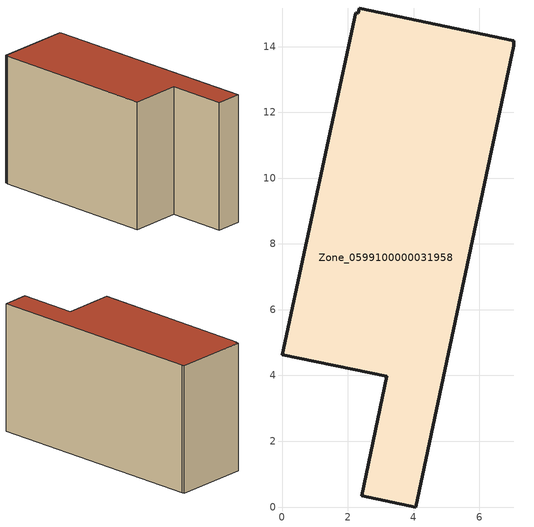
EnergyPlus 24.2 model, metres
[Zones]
Zone_0599100000031958
 floor ground (C_G): 2.42,0.35 3.19,3.97 0,4.63 2.25,15.03 2.32,15.01 2.34,15.18 7.05,14.19 7.05,14.03 4.07,0 z0
 wall outside (C_F): 3.19,3.97 2.42,0.35 4.07,0 7.05,14.03 7.05,14.19 2.34,15.18 2.32,15.01 2.25,15.03 0,4.63 3.19,3.97 z0:8.31
 roof outside (C_R): 2.25,15.03 0,4.63 3.19,3.97 2.42,0.35 4.07,0 7.05,14.03 7.05,14.19 2.34,15.18 2.32,15.01 z8.31
[BUILDING]
Pand.0599100000031958: North Axis=0; Terrain=City; Loads Convergence Tolerance Value=0.04; Temperature Convergence Tolerance Value=0.4; Solar Distribution=FullExterior; Maximum Number of Warmup Days=25; Minimum Number of Warmup Days=1
[Site:Location]
Rotterdam.The.Hague.AP_ZH_NLD Design_Conditions: Latitude=51.96; Longitude=4.45; Time Zone=1; Elevation=-4.5
[SITE:GROUNDTEMPERATURE:BUILDINGSURFACE]
18, 18, 18, 18, 18, 18, 18, 18, 18, 18, 18, 18
[MATERIAL] Thermal Absorptance=0.9; Solar Absorptance=0.7; Visible Absorptance=0.7
Name | Roughness | Thickness | Conductivity | Density | Specific Heat
G.TI.1975-1991 | MediumSmooth | 0.15 | 0.288461 | 540 | 1210
F.TI.1975-1991 | Rough | 0.3 | 0.230769 | 1920 | 840
R.TI.1975-1991 | MediumRough | 0.2 | 0.153846 | 1500 | 1000
[CONSTRUCTION]
C_G: G.TI.1975-1991
C_F: F.TI.1975-1991
C_R: R.TI.1975-1991
[ZONE]
Zone_0599100000031958: Type=1; Multiplier=1; Ceiling Height=Autocalculate; Volume=Autocalculate; Floor Area=autocalculate; Part of Total Floor Area=Yes
[ZONEINFILTRATION:DESIGNFLOWRATE]
Infil_Zone_0599100000031958: Zone or ZoneList or Space or SpaceList=Zone_0599100000031958; Schedule=AlwaysOn; Design Flow Rate Calculation Method=Flow/Area; Flow Rate per Floor Area=0.003; Constant Term Coefficient=1; Temperature Term Coefficient=0; Velocity Term Coefficient=0; Velocity Squared Term Coefficient=0
[HVACTEMPLATE:ZONE:IDEALLOADSAIRSYSTEM]
Zone_0599100000031958: Maximum Heating Supply Air Temperature=50; Minimum Cooling Supply Air Temperature=13; Maximum Heating Supply Air Humidity Ratio=0.0156; Minimum Cooling Supply Air Humidity Ratio=0.0077; Heating Limit=NoLimit; Cooling Limit=NoLimit; Dehumidification Control Type=ConstantSensibleHeatRatio; Cooling Sensible Heat Ratio=0.7; Dehumidification Setpoint=60; Humidification Control Type=None; Humidification Setpoint=30; Outdoor Air Method=None; Outdoor Air Flow Rate per Person=0.00944; Outdoor Air Flow Rate per Zone Floor Area=0; Outdoor Air Flow Rate per Zone=0; Demand Controlled Ventilation Type=None; Outdoor Air Economizer Type=NoEconomizer; Heat Recovery Type=None; Sensible Heat Recovery Effectiveness=0.7; Latent Heat Recovery Effectiveness=0.65
[ZONECONTROL:THERMOSTAT]
ThermostatControl_Zone_0599100000031958: Zone or ZoneList=Zone_0599100000031958; Control Type Schedule=DualSetpointControlType; Control 1=Thermostat_Zone_0599100000031958; Temperature Difference Between Cutout And Setpoint=0
[THERMOSTATSETPOINT:DUALSETPOINT]
Thermostat_Zone_0599100000031958: Heating Setpoint Temperature Schedule=HeatingSetpoint_Zone_0599100000031958; Cooling Setpoint Temperature Schedule=CoolingSetpoint_Zone_0599100000031958
[SCHEDULE:COMPACT]
HeatingSetpoint_Zone_0599100000031958: Through: 12/31, For: AllDays, Until: 24:00, 21
CoolingSetpoint_Zone_0599100000031958: Through: 12/31, For: AllDays, Until: 24:00, 24
DualSetpointControlType: Through: 12/31, For: AllDays, Until: 24:00, 4
AlwaysOn: Through: 12/31, For: AllDays, Until: 24:00, 1
